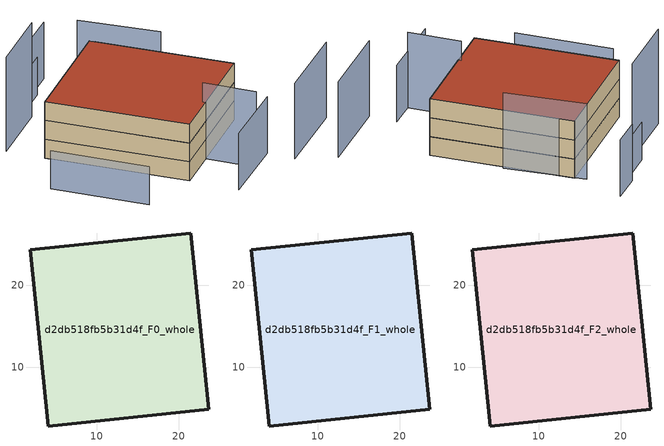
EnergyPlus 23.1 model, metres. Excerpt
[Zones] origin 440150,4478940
d2db518fb5b31d4f_F0_whole
 floor ground (EU_floor_Construction): 23.65,4.88 21.41,26.33 1.86,24.29 4.11,2.83 z0
 wall outside (EU_wall_Construction): 23.65,4.88 4.11,2.83 1.86,24.29 21.41,26.33 23.65,4.88 z0:3
d2db518fb5b31d4f_F1_whole
 floor to d2db518fb5b31d4f_F0_whole (EU_floor_Construction): 23.65,4.88 21.4,26.33 1.86,24.29 4.11,2.83 z3
 wall outside (EU_wall_Construction): 23.65,4.88 4.11,2.83 1.86,24.29 21.41,26.33 23.65,4.88 z3:6
d2db518fb5b31d4f_F2_whole
 floor to d2db518fb5b31d4f_F1_whole (EU_floor_Construction): 23.65,4.88 21.4,26.33 1.86,24.29 4.11,2.83 z6
 wall outside (EU_wall_Construction): 23.65,4.88 4.11,2.83 1.86,24.29 21.41,26.33 23.65,4.88 z6:9
 roof outside (EU_roof_Construction): 21.41,26.33 23.65,4.88 4.11,2.83 1.86,24.29 z9
shading: 11.75,-4.03 11.1,4.02 / 22.85,15.92 21.05,28.03 / 16.4,-7.85 29.56,-6.66 z0:12; 19,33.33 12.4,32.62 / -6.17,19.65 -4.85,4.99 z0:6; 23.84,34.5 18.73,34.07 / 4.45,-4.64 16.28,-3.65 z0:9; 12.53,31.17 1.47,30.12 z0:15
[Building]
EU S2 Campaign: North Axis=0; Terrain=City; Solar Distribution=FullExterior
[Site:Location]
Madrid: Latitude=40.5; Longitude=-3.5; Time Zone=1; Elevation=609
[SizingPeriod:WeatherFileDays]
AnnualSizingPeriod: Begin Month=1; Begin Day of Month=1; End Month=12; End Day of Month=31; Day of Week for Start Day=Monday; Use Weather File Daylight Saving Period=No; Use Weather File Rain and Snow Indicators=No
[MATERIAL]
EU_InternalMass_Material: Roughness=MediumRough; Thickness=0.1; Conductivity=1; Density=1800; Specific Heat=900; Thermal Absorptance=0.9; Solar Absorptance=0.7; Visible Absorptance=0.7
[MATERIAL:NOMASS] Roughness=MediumRough; Thermal Absorptance=0.9; Solar Absorptance=0.7; Visible Absorptance=0.7
Name | Thermal Resistance
EU_wall_NoMass | 1.60022
EU_roof_NoMass | 1.57597
EU_floor_NoMass | 0.470652
[CONSTRUCTION]
EU_wall_Construction: EU_wall_NoMass
EU_roof_Construction: EU_roof_NoMass
EU_floor_Construction: EU_floor_NoMass
EU_InternalMass_Construction: EU_InternalMass_Material
[ZONE] Type=1; Multiplier=1; Ceiling Height=autocalculate; Volume=1271.76; Floor Area=autocalculate; Part of Total Floor Area=Yes
d2db518fb5b31d4f_F0_whole; d2db518fb5b31d4f_F1_whole; d2db518fb5b31d4f_F2_whole
[INTERNALMASS] Construction=EU_InternalMass_Construction; Surface Area=423.919
Name | Zone or ZoneList
d2db518fb5b31d4f_F0_whole_EU_InternalMass | d2db518fb5b31d4f_F0_whole
d2db518fb5b31d4f_F1_whole_EU_InternalMass | d2db518fb5b31d4f_F1_whole
d2db518fb5b31d4f_F2_whole_EU_InternalMass | d2db518fb5b31d4f_F2_whole
[OTHEREQUIPMENT] Fuel Type=Electricity; Design Level Calculation Method=Watts/Area; Power per Zone Floor Area=1; Fraction Latent=0; Fraction Radiant=0; Fraction Lost=0; Carbon Dioxide Generation Rate=0; EndUse Subcategory=EU_Step8_InternalGains
Name | Zone or ZoneList or Space or SpaceList | Schedule
EU_Step8_InternalGain_d2db518fb5b31d4f_F0_whole_f000 | d2db518fb5b31d4f_F0_whole | EU_Step8_GainSchedule_d2db518fb5b31d4f_F0_whole_f000
EU_Step8_InternalGain_d2db518fb5b31d4f_F1_whole_f000 | d2db518fb5b31d4f_F1_whole | EU_Step8_GainSchedule_d2db518fb5b31d4f_F1_whole_f000
EU_Step8_InternalGain_d2db518fb5b31d4f_F2_whole_f000 | d2db518fb5b31d4f_F2_whole | EU_Step8_GainSchedule_d2db518fb5b31d4f_F2_whole_f000
[ZONEVENTILATION:DESIGNFLOWRATE] Schedule=EU_AlwaysOn; Design Flow Rate Calculation Method=AirChanges/Hour; Air Changes per Hour=0.480704; Ventilation Type=Natural; Fan Pressure Rise=0; Fan Total Efficiency=1; Constant Term Coefficient=1; Temperature Term Coefficient=0; Velocity Term Coefficient=0; Velocity Squared Term Coefficient=0; Minimum Indoor Temperature=-100; Maximum Indoor Temperature=100; Delta Temperature=-100; Minimum Outdoor Temperature=-100; Maximum Outdoor Temperature=100; Maximum Wind Speed=40
Name | Zone or ZoneList or Space or SpaceList
EU_ConstantAir_d2db518fb5b31d4f_F0_whole | d2db518fb5b31d4f_F0_whole
EU_ConstantAir_d2db518fb5b31d4f_F1_whole | d2db518fb5b31d4f_F1_whole
EU_ConstantAir_d2db518fb5b31d4f_F2_whole | d2db518fb5b31d4f_F2_whole
[HVACTEMPLATE:THERMOSTAT] Constant Heating Setpoint=20; Constant Cooling Setpoint=50
EU_HeatOnly_d2db518fb5b31d4f_F0_whole; EU_HeatOnly_d2db518fb5b31d4f_F1_whole; EU_HeatOnly_d2db518fb5b31d4f_F2_whole
[HVACTEMPLATE:ZONE:IDEALLOADSAIRSYSTEM] System Availability Schedule=EU_AlwaysOn; Maximum Heating Supply Air Temperature=50; Minimum Cooling Supply Air Temperature=13; Maximum Heating Supply Air Humidity Ratio=0.0156; Minimum Cooling Supply Air Humidity Ratio=0.0077; Heating Limit=NoLimit; Cooling Limit=NoLimit; Heating Availability Schedule=EU_AlwaysOn; Cooling Availability Schedule=EU_CoolingOff; Dehumidification Control Type=ConstantSensibleHeatRatio; Cooling Sensible Heat Ratio=0.7; Dehumidification Setpoint=60; Humidification Control Type=None; Humidification Setpoint=30; Outdoor Air Method=None; Outdoor Air Flow Rate per Person=0.00944; Outdoor Air Flow Rate per Zone Floor Area=0; Outdoor Air Flow Rate per Zone=0; Demand Controlled Ventilation Type=None; Outdoor Air Economizer Type=NoEconomizer; Heat Recovery Type=None; Sensible Heat Recovery Effectiveness=0.7; Latent Heat Recovery Effectiveness=0.65
Name | Template Thermostat
d2db518fb5b31d4f_F0_whole | EU_HeatOnly_d2db518fb5b31d4f_F0_whole
d2db518fb5b31d4f_F1_whole | EU_HeatOnly_d2db518fb5b31d4f_F1_whole
d2db518fb5b31d4f_F2_whole | EU_HeatOnly_d2db518fb5b31d4f_F2_whole
[SIZING:ZONE] Zone Cooling Design Supply Air Temperature Input Method=SupplyAirTemperature; Zone Cooling Design Supply Air Temperature=13; Zone Heating Design Supply Air Temperature Input Method=SupplyAirTemperature; Zone Heating Design Supply Air Temperature=50; Zone Cooling Design Supply Air Humidity Ratio=0.008; Zone Heating Design Supply Air Humidity Ratio=0.008; Cooling Design Air Flow Method=DesignDay; Cooling Design Air Flow Rate=0; Cooling Minimum Air Flow per Zone Floor Area=0.000762; Cooling Minimum Air Flow=0; Cooling Minimum Air Flow Fraction=0.2; Heating Design Air Flow Method=DesignDay; Heating Design Air Flow Rate=0; Heating Maximum Air Flow per Zone Floor Area=0.002032; Heating Maximum Air Flow=0.141576; Heating Maximum Air Flow Fraction=0.3; Account for Dedicated Outdoor Air System=No; Dedicated Outdoor Air System Control Strategy=NeutralSupplyAir; Dedicated Outdoor Air Low Setpoint Temperature for Design=autosize; Dedicated Outdoor Air High Setpoint Temperature for Design=autosize; Zone Load Sizing Method=Sensible Load Only No Latent Load; Zone Latent Cooling Design Supply Air Humidity Ratio Input Method=HumidityRatioDifference; Zone Cooling Design Supply Air Humidity Ratio Difference=0.005; Zone Latent Heating Design Supply Air Humidity Ratio Input Method=HumidityRatioDifference; Zone Humidification Design Supply Air Humidity Ratio Difference=0.005
d2db518fb5b31d4f_F0_whole; d2db518fb5b31d4f_F1_whole; d2db518fb5b31d4f_F2_whole
[SCHEDULE:CONSTANT]
Name | Hourly Value
EU_AlwaysOn | 1
EU_CoolingOff | 0
[SCHEDULE:FILE] Column Number=1; Rows to Skip at Top=0; Number of Hours of Data=8760; Column Separator=Comma; Interpolate to Timestep=No; Minutes per Item=60; Adjust Schedule for Daylight Savings=Yes
Name | File
EU_Step8_GainSchedule_d2db518fb5b31d4f_F0_whole_f000 | ../../schedules/d2db518fb5b31d4f/d2db518fb5b31d4f_F0_whole_f000_gain.csv
EU_Step8_GainSchedule_d2db518fb5b31d4f_F1_whole_f000 | ../../schedules/d2db518fb5b31d4f/d2db518fb5b31d4f_F1_whole_f000_gain.csv
EU_Step8_GainSchedule_d2db518fb5b31d4f_F2_whole_f000 | ../../schedules/d2db518fb5b31d4f/d2db518fb5b31d4f_F2_whole_f000_gain.csv
